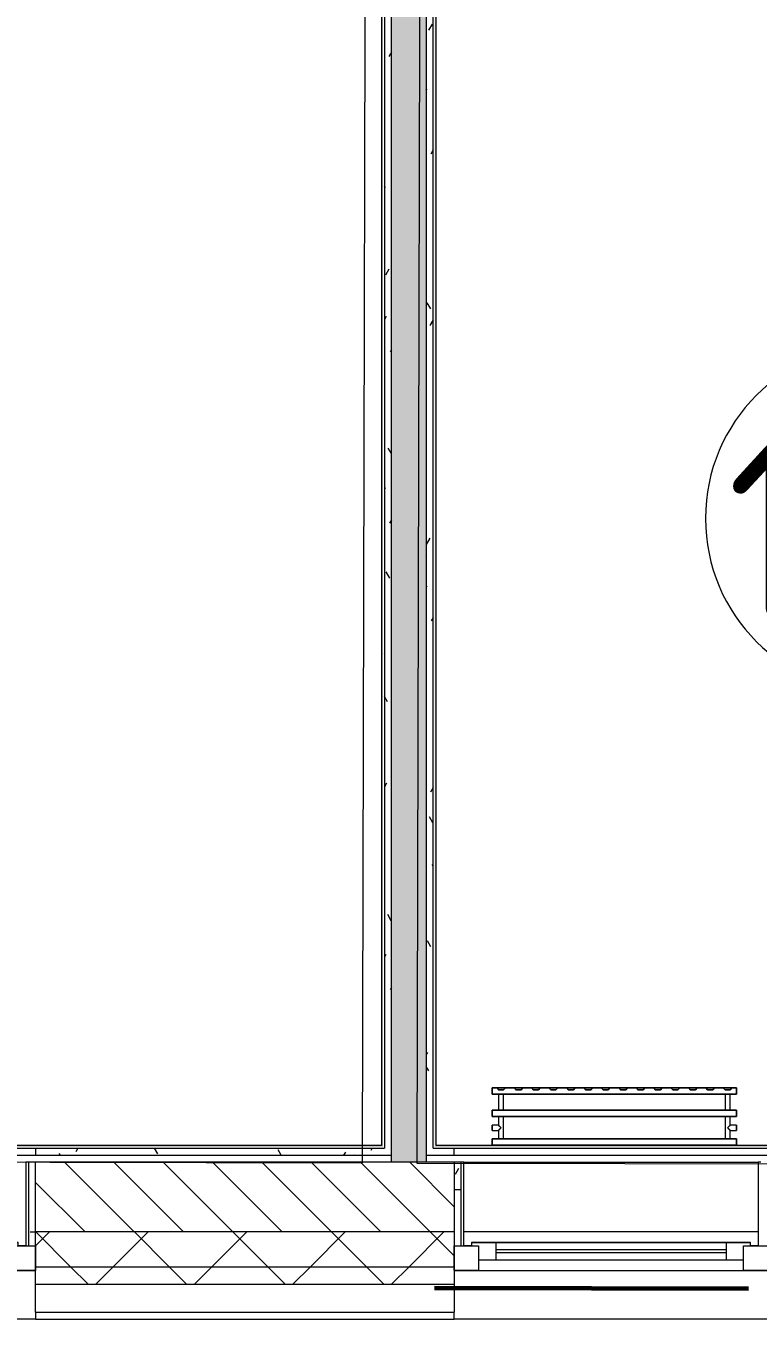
# Model space of a CAD drawing. Header units: millimetres. Extents: x -1113 to 415037, y -3642 to 28069.
# Drawn here: x 78017 to 80117, y 3164 to 6873 of the extents above; entities that cross this region are included whole.
import ezdxf

# ---------------------------------------------------------------- set-up
doc = ezdxf.new("R2010")
doc.units = ezdxf.units.MM
for name, color, linetype, lineweight in [('0) Стена 3.93м', 3, 'Continuous', 60), ('1) Окна 2.25м-', 6, 'Continuous', 60), ('A-AREA-BNDY', 7, 'Continuous', 5), ('A-AREA-IDEN', 7, 'Continuous', 9), ('A-GLAZ', 7, 'Continuous', 9), ('A-GLAZ-1', 7, 'Continuous', 5), ('A-WALL', 7, 'Continuous', 5), ('I-WALL', 7, 'Continuous', 5)]:
    doc.layers.add(name, color=color, linetype=linetype, lineweight=lineweight)
doc.layers.add('A-AREA-PATT-1', color=7, linetype='Continuous', lineweight=5, true_color=0xa5bae0, transparency=1)
for name, color, linetype, lineweight, true_color in [('A-WALL-1', 9, 'Continuous', 5, 0x808080), ('A-WALL-FNSH-1', 9, 'Continuous', 5, 0x808080), ('M-EQPM-1', 7, 'Continuous', 9, 0xb2b2b2)]:
    doc.layers.add(name, color=color, linetype=linetype, lineweight=lineweight, true_color=true_color)
doc.styles.add('GOST Common', font='GOST Common.ttf', dxfattribs={"width": 0.9, "height": 500})
pattern_1 = [(45, (0, 0), (-141.42136, 141.42136), []), (135, (0, 0), (-141.42136, -141.42136), [])]
pattern_2 = [(0, (0, 0), (243.84, 60.96), [20.117, -162.763, 20.117, -162.763, -975.36]), (0, (0, 0), (243.84, 60.96), [-365.76, 20.117, -345.643, 20.117, -162.763, -426.72]), (0, (0, 0), (243.84, 60.96), [-914.4, 20.117, -101.803, 20.117, -284.683]), (120, (91.44, 30.48), (-174.71291, 180.691634), [20.117, -162.763, 20.117, -162.763, -975.36]), (120, (91.44, 30.48), (-174.71291, 180.691634), [-365.76, 20.117, -345.643, 20.117, -162.763, -426.72]), (120, (91.44, 30.48), (-174.71291, 180.691634), [-914.4, 20.117, -101.803, 20.117, -284.683]), (240, (121.92, 152.4), (-69.12709, -241.651634), [20.117, -162.763, 20.117, -162.763, -975.36]), (240, (121.92, 152.4), (-69.12709, -241.651634), [-365.76, 20.117, -345.643, 20.117, -162.763, -426.72]), (240, (121.92, 152.4), (-69.12709, -241.651634), [-914.4, 20.117, -101.803, 20.117, -284.683])]

# ---------------------------------------------------------------- blocks, each defined once
blk = doc.blocks.new('120_Окно_СКБ_1Ст - 120_Окно_СКБ_1Ст 900х2500_h_-19906774-Объем проектирования 1 этажа')
at = {"layer": 'A-GLAZ'}
for p, q in [((-450, -75), (-450, -5)), ((-450, -5), (-380, -5)), ((-380, -5), (-380, -75)), ((380, -35), (-380, -35)), ((-380, -35), (-380, -75)), ((-330, -85), (-330, -35)), ((330, -85), (330, -35)), ((380, -75), (380, -5)), ((380, -5), (450, -5)), ((380, -75), (380, -35)), ((450, -5), (450, -75)), ((-380, -75), (-450, -75)), ((-380, -75), (-400, -75)), ((-400, -75), (-400, -85)), ((-400, -85), (400, -85)), ((400, -85), (-400, -85)), ((450, -75), (380, -75)), ((400, -75), (380, -75)), ((400, -85), (400, -75))]:
    blk.add_line(p, q, dxfattribs=at)
at = {"layer": 'A-GLAZ-1'}
for p, q in [((450, -5), (-450, -5)), ((-330, -55), (330, -55)), ((330, -65), (-330, -65)), ((-422, -75), (-400, -75)), ((400, -75), (422, -75))]:
    blk.add_line(p, q, dxfattribs=at)
blk = doc.blocks.new('120_Окно_СКБ_1Ст - 120_Окно_СКБ_1Ст 900х2500_h_-19906150-Объем проектирования 1 этажа')
at = {"layer": 'A-GLAZ'}
for p, q in [((-450, -75), (-450, -5)), ((-450, -5), (-380, -5)), ((-380, -5), (-380, -75)), ((380, -35), (-380, -35)), ((-380, -35), (-380, -75)), ((-330, -85), (-330, -35)), ((330, -85), (330, -35)), ((380, -75), (380, -5)), ((380, -5), (450, -5)), ((380, -75), (380, -35)), ((450, -5), (450, -75)), ((-380, -75), (-450, -75)), ((-380, -75), (-400, -75)), ((-400, -75), (-400, -85)), ((-400, -85), (400, -85)), ((400, -85), (-400, -85)), ((450, -75), (380, -75)), ((400, -75), (380, -75)), ((400, -85), (400, -75))]:
    blk.add_line(p, q, dxfattribs=at)
at = {"layer": 'A-GLAZ-1'}
for p, q in [((450, -5), (-450, -5)), ((-330, -55), (330, -55)), ((330, -65), (-330, -65)), ((-422, -75), (-400, -75)), ((400, -75), (422, -75))]:
    blk.add_line(p, q, dxfattribs=at)
blk = doc.blocks.new('radiator_prado_classic_z_tip_30_po exemplyaru - Classic Z Тип 30-500-V277-Объем проектирования 1 этажа')
at = {"layer": 'M-EQPM-1'}
for p, q in [((0, 228), (0, 210)), ((700, 228), (0, 228)), ((0, 210), (0, 228)), ((0, 228), (12.5, 228)), ((12.5, 228), (37.5, 228)), ((37.5, 228), (12.5, 228)), ((12.5, 228), (37.5, 228)), ((12.5, 228), (17.5, 223)), ((12.5, 228), (17.5, 223)), ((32.5, 223), (17.5, 223)), ((17.5, 223), (32.5, 223)), ((32.5, 223), (37.5, 228)), ((37.5, 228), (32.5, 223)), ((37.5, 228), (62.5, 228)), ((62.5, 228), (87.5, 228)), ((87.5, 228), (62.5, 228)), ((62.5, 228), (87.5, 228)), ((62.5, 228), (67.5, 223)), ((62.5, 228), (67.5, 223)), ((82.5, 223), (67.5, 223)), ((67.5, 223), (82.5, 223)), ((82.5, 223), (87.5, 228)), ((87.5, 228), (82.5, 223)), ((87.5, 228), (112.5, 228)), ((112.5, 228), (137.5, 228)), ((137.5, 228), (112.5, 228)), ((112.5, 228), (137.5, 228)), ((112.5, 228), (117.5, 223)), ((112.5, 228), (117.5, 223)), ((132.5, 223), (117.5, 223)), ((117.5, 223), (132.5, 223)), ((132.5, 223), (137.5, 228)), ((137.5, 228), (132.5, 223)), ((137.5, 228), (162.5, 228)), ((162.5, 228), (187.5, 228)), ((187.5, 228), (162.5, 228)), ((162.5, 228), (187.5, 228)), ((162.5, 228), (167.5, 223)), ((162.5, 228), (167.5, 223)), ((182.5, 223), (167.5, 223)), ((167.5, 223), (182.5, 223)), ((182.5, 223), (187.5, 228)), ((187.5, 228), (182.5, 223)), ((187.5, 228), (212.5, 228)), ((212.5, 228), (237.5, 228)), ((237.5, 228), (212.5, 228)), ((212.5, 228), (237.5, 228)), ((212.5, 228), (217.5, 223)), ((212.5, 228), (217.5, 223)), ((232.5, 223), (217.5, 223)), ((217.5, 223), (232.5, 223)), ((232.5, 223), (237.5, 228)), ((237.5, 228), (232.5, 223)), ((237.5, 228), (262.5, 228)), ((262.5, 228), (287.5, 228)), ((287.5, 228), (262.5, 228)), ((262.5, 228), (287.5, 228)), ((262.5, 228), (267.5, 223)), ((262.5, 228), (267.5, 223)), ((282.5, 223), (267.5, 223)), ((267.5, 223), (282.5, 223)), ((282.5, 223), (287.5, 228)), ((287.5, 228), (282.5, 223)), ((287.5, 228), (312.5, 228)), ((312.5, 228), (337.5, 228)), ((337.5, 228), (312.5, 228)), ((312.5, 228), (337.5, 228)), ((312.5, 228), (317.5, 223)), ((312.5, 228), (317.5, 223)), ((332.5, 223), (317.5, 223)), ((317.5, 223), (332.5, 223)), ((332.5, 223), (337.5, 228)), ((337.5, 228), (332.5, 223)), ((337.5, 228), (362.5, 228)), ((362.5, 228), (387.5, 228)), ((387.5, 228), (362.5, 228)), ((362.5, 228), (387.5, 228)), ((362.5, 228), (367.5, 223)), ((362.5, 228), (367.5, 223)), ((382.5, 223), (367.5, 223)), ((367.5, 223), (382.5, 223)), ((382.5, 223), (387.5, 228)), ((387.5, 228), (382.5, 223)), ((387.5, 228), (412.5, 228)), ((412.5, 228), (437.5, 228)), ((437.5, 228), (412.5, 228)), ((412.5, 228), (437.5, 228)), ((412.5, 228), (417.5, 223)), ((412.5, 228), (417.5, 223)), ((432.5, 223), (417.5, 223)), ((417.5, 223), (432.5, 223)), ((432.5, 223), (437.5, 228)), ((437.5, 228), (432.5, 223)), ((437.5, 228), (462.5, 228)), ((462.5, 228), (487.5, 228)), ((487.5, 228), (462.5, 228)), ((462.5, 228), (487.5, 228)), ((462.5, 228), (467.5, 223)), ((462.5, 228), (467.5, 223)), ((482.5, 223), (467.5, 223)), ((467.5, 223), (482.5, 223)), ((482.5, 223), (487.5, 228)), ((487.5, 228), (482.5, 223)), ((487.5, 228), (512.5, 228)), ((512.5, 228), (537.5, 228)), ((537.5, 228), (512.5, 228)), ((512.5, 228), (537.5, 228)), ((512.5, 228), (517.5, 223)), ((512.5, 228), (517.5, 223)), ((532.5, 223), (517.5, 223)), ((517.5, 223), (532.5, 223)), ((532.5, 223), (537.5, 228)), ((537.5, 228), (532.5, 223)), ((537.5, 228), (562.5, 228)), ((562.5, 228), (587.5, 228)), ((587.5, 228), (562.5, 228)), ((562.5, 228), (587.5, 228)), ((562.5, 228), (567.5, 223)), ((562.5, 228), (567.5, 223)), ((582.5, 223), (567.5, 223)), ((567.5, 223), (582.5, 223)), ((582.5, 223), (587.5, 228)), ((587.5, 228), (582.5, 223)), ((588.8, 228), (612.5, 228)), ((612.5, 228), (637.5, 228)), ((637.5, 228), (612.5, 228)), ((612.5, 228), (637.5, 228)), ((612.5, 228), (617.5, 223)), ((617.5, 223), (612.5, 228)), ((632.5, 223), (617.5, 223)), ((617.5, 223), (632.5, 223)), ((632.5, 223), (637.5, 228)), ((637.5, 228), (632.5, 223)), ((637.5, 228), (662.5, 228)), ((662.5, 228), (687.5, 228)), ((687.5, 228), (662.5, 228)), ((662.5, 228), (687.5, 228)), ((662.5, 228), (667.5, 223)), ((662.5, 228), (667.5, 223)), ((682.5, 223), (667.5, 223)), ((667.5, 223), (682.5, 223)), ((682.5, 223), (687.5, 228)), ((687.5, 228), (682.5, 223)), ((687.5, 228), (700, 228)), ((700, 210), (700, 228)), ((700, 228), (700, 210)), ((0, 210), (700, 210)), ((17.8, 210), (0, 210)), ((17.5, 210), (17.5, 164)), ((17.5, 210), (17.5, 164)), ((17.8, 210), (17.5, 210)), ((17.5, 210), (17.8, 210)), ((17.8, 210), (17.5, 210)), ((17.5, 210), (32.5, 210)), ((19.7, 210), (17.8, 210)), ((17.8, 210), (18.5, 210)), ((21.2, 210), (17.8, 210)), ((18.5, 210), (25, 210)), ((23.1, 210), (19.7, 210)), ((31.5, 210), (21.2, 210)), ((32.2, 210), (23.1, 210)), ((25, 210), (30.3, 210)), ((30.3, 210), (32.2, 210)), ((32.2, 210), (31.5, 210)), ((32.5, 210), (32.2, 210)), ((32.2, 210), (32.5, 210)), ((32.5, 210), (32.2, 210)), ((667.8, 210), (32.2, 210)), ((32.5, 164), (32.5, 210)), ((32.5, 164), (32.5, 210)), ((667.5, 210), (667.5, 164)), ((667.5, 210), (667.5, 164)), ((667.8, 210), (667.5, 210)), ((667.5, 210), (682.5, 210)), ((667.8, 210), (667.5, 210)), ((667.5, 210), (667.8, 210)), ((671.2, 210), (667.8, 210)), ((668.5, 210), (667.8, 210)), ((667.8, 210), (682.2, 210)), ((671.2, 210), (668.5, 210)), ((676.9, 210), (671.2, 210)), ((675, 210), (671.2, 210)), ((678.7, 210), (675, 210)), ((681.5, 210), (676.9, 210)), ((681.5, 210), (678.7, 210)), ((682.2, 210), (681.5, 210)), ((682.2, 210), (681.5, 210)), ((682.5, 210), (682.2, 210)), ((682.5, 210), (682.2, 210)), ((682.2, 210), (682.5, 210)), ((700, 210), (682.2, 210)), ((682.5, 164), (682.5, 210)), ((682.5, 164), (682.5, 210)), ((700, 164), (0, 164)), ((0, 164), (0, 146)), ((0, 146), (0, 164)), ((0, 164), (17.8, 164)), ((17.8, 164), (17.5, 164)), ((17.5, 164), (17.8, 164)), ((17.8, 164), (17.5, 164)), ((17.5, 164), (32.5, 164)), ((19.7, 164), (17.8, 164)), ((17.8, 164), (18.5, 164)), ((32.2, 164), (17.8, 164)), ((18.5, 164), (21.2, 164)), ((23.1, 164), (19.7, 164)), ((21.2, 164), (23.1, 164)), ((25, 164), (23.1, 164)), ((23.1, 164), (32.2, 164)), ((28.7, 164), (25, 164)), ((31.5, 164), (28.7, 164)), ((32.2, 164), (31.5, 164)), ((32.5, 164), (32.2, 164)), ((32.2, 164), (32.5, 164)), ((32.5, 164), (32.2, 164)), ((32.2, 164), (667.8, 164)), ((667.8, 164), (667.5, 164)), ((667.5, 164), (682.5, 164)), ((667.8, 164), (667.5, 164)), ((667.5, 164), (667.8, 164)), ((668.5, 164), (667.8, 164)), ((669.7, 164), (667.8, 164)), ((667.8, 164), (678.7, 164)), ((669.7, 164), (668.5, 164)), ((671.2, 164), (669.7, 164)), ((671.2, 164), (669.7, 164)), ((673.1, 164), (671.2, 164)), ((675, 164), (671.2, 164)), ((675, 164), (673.1, 164)), ((676.9, 164), (675, 164)), ((681.5, 164), (675, 164)), ((678.7, 164), (676.9, 164)), ((682.2, 164), (678.7, 164)), ((678.7, 164), (680.3, 164)), ((680.3, 164), (682.2, 164)), ((682.2, 164), (681.5, 164)), ((682.5, 164), (682.2, 164)), ((682.5, 164), (682.2, 164)), ((682.2, 164), (682.5, 164)), ((682.2, 164), (700, 164)), ((700, 146), (700, 164)), ((700, 164), (700, 146)), ((0, 146), (700, 146)), ((18.5, 146), (0, 146)), ((17.5, 121.5), (0, 121.5)), ((17.5, 121.5), (0, 121.5)), ((0, 121.5), (0, 120.5)), ((0, 106.5), (0, 121.5)), ((0, 120.5), (0, 107.5)), ((0, 120.5), (0, 119.3)), ((0, 114), (0, 120.5)), ((0, 120.5), (0, 120.5)), ((0, 119.3), (0, 117.8)), ((0, 117.8), (0, 114)), ((0, 114), (0, 110.3)), ((0, 107.5), (0, 114)), ((17.5, 146), (17.5, 121.5)), ((17.5, 146), (17.5, 121.5)), ((17.5, 146), (18.5, 146)), ((18.5, 146), (17.5, 146)), ((17.5, 146), (18.5, 146)), ((32.5, 146), (17.5, 146)), ((18.5, 146), (26.9, 146)), ((32.2, 146), (18.5, 146)), ((18.5, 146), (26.9, 146)), ((26.9, 146), (32.2, 146)), ((26.9, 146), (30.3, 146)), ((30.3, 146), (32.2, 146)), ((32.2, 146), (32.5, 146)), ((32.5, 146), (32.2, 146)), ((32.2, 146), (32.5, 146)), ((667.8, 146), (32.2, 146)), ((32.5, 82), (32.5, 146)), ((32.5, 82), (32.5, 146)), ((667.5, 146), (667.5, 82)), ((667.5, 146), (667.5, 82)), ((667.5, 146), (667.8, 146)), ((682.5, 146), (667.5, 146)), ((667.5, 146), (667.8, 146)), ((667.8, 146), (667.5, 146)), ((667.8, 146), (668.5, 146)), ((667.8, 146), (673.1, 146)), ((668.5, 146), (667.8, 146)), ((668.5, 146), (678.7, 146)), ((669.7, 146), (668.5, 146)), ((671.2, 146), (669.7, 146)), ((680.3, 146), (671.2, 146)), ((673.1, 146), (681.5, 146)), ((678.7, 146), (681.5, 146)), ((681.5, 146), (680.3, 146)), ((681.5, 146), (682.5, 146)), ((681.5, 146), (682.5, 146)), ((682.5, 146), (681.5, 146)), ((700, 146), (681.5, 146)), ((682.5, 121.5), (682.5, 146)), ((682.5, 121.5), (682.5, 146)), ((700, 121.5), (682.5, 121.5)), ((700, 121.5), (682.5, 121.5)), ((700, 121.5), (700, 106.5)), ((700, 120.5), (700, 121.5)), ((700, 121.5), (700, 120.5)), ((700, 120.5), (700, 121.5)), ((700, 107.5), (700, 120.5)), ((700, 120.5), (700, 107.5)), ((700, 117.8), (700, 120.5)), ((700, 112.1), (700, 117.8)), ((700, 110.3), (700, 112.1)), ((0, 110.3), (0, 108.7)), ((0, 108.7), (0, 107.5)), ((0, 107.5), (0, 106.5)), ((0, 107.5), (0, 107.5)), ((0, 106.5), (17.5, 106.5)), ((0, 106.5), (17.5, 106.5)), ((700, 82), (0, 82)), ((0, 82), (0, 64)), ((0, 64), (0, 82)), ((0, 82), (18.5, 82)), ((17.5, 106.5), (17.5, 82)), ((17.5, 106.5), (17.5, 82)), ((18.5, 82), (17.5, 82)), ((17.5, 82), (18.5, 82)), ((18.5, 82), (17.5, 82)), ((17.5, 82), (32.5, 82)), ((23.1, 82), (18.5, 82)), ((18.5, 82), (19.7, 82)), ((32.2, 82), (18.5, 82)), ((19.7, 82), (25, 82)), ((32.2, 82), (23.1, 82)), ((25, 82), (32.2, 82)), ((32.5, 82), (32.2, 82)), ((32.2, 82), (32.5, 82)), ((32.5, 82), (32.2, 82)), ((32.2, 82), (667.8, 82)), ((667.8, 82), (667.5, 82)), ((667.5, 82), (682.5, 82)), ((667.8, 82), (667.5, 82)), ((667.5, 82), (667.8, 82)), ((671.2, 82), (667.8, 82)), ((676.9, 82), (667.8, 82)), ((667.8, 82), (668.5, 82)), ((668.5, 82), (678.7, 82)), ((673.1, 82), (671.2, 82)), ((675, 82), (673.1, 82)), ((676.9, 82), (675, 82)), ((678.7, 82), (676.9, 82)), ((678.7, 82), (676.9, 82)), ((680.3, 82), (678.7, 82)), ((680.3, 82), (678.7, 82)), ((678.7, 82), (681.5, 82)), ((681.5, 82), (680.3, 82)), ((681.5, 82), (680.3, 82)), ((682.5, 82), (681.5, 82)), ((682.5, 82), (681.5, 82)), ((681.5, 82), (682.5, 82)), ((681.5, 82), (700, 82)), ((682.5, 82), (682.5, 106.5)), ((682.5, 106.5), (700, 106.5)), ((682.5, 82), (682.5, 106.5)), ((682.5, 106.5), (700, 106.5)), ((700, 108.7), (700, 110.3)), ((700, 107.5), (700, 108.7)), ((700, 106.5), (700, 107.5)), ((700, 107.5), (700, 106.5)), ((700, 106.5), (700, 107.5)), ((700, 64), (700, 82)), ((700, 82), (700, 64)), ((700, 64), (0, 64)), ((0, 64), (700, 64))]:
    blk.add_line(p, q, dxfattribs=at)
for points, knots in [([(18.5, 120.5), (18.4, 120.6), (18.3, 120.7), (18.1, 120.9), (17.9, 121.1), (17.8, 121.2), (17.7, 121.3), (17.5, 121.5), (17.5, 121.5), (17.5, 121.5)], [0.7142857, 0.7142857, 0.7142857, 0.7142857, 0.75, 0.7857143, 0.8214286, 0.8571429, 0.8928571, 0.9285714, 1, 1, 1, 1]), ([(17.5, 121.5), (17.5, 121.5), (17.5, 121.5), (17.7, 121.3), (17.8, 121.2), (17.9, 121.1), (18.1, 120.9), (18.3, 120.7), (18.4, 120.6), (18.5, 120.5)], [0, 0, 0, 0, 0.0714286, 0.1071429, 0.1428571, 0.1785714, 0.2142857, 0.25, 0.2857143, 0.2857143, 0.2857143, 0.2857143]), ([(17.5, 121.5), (17.5, 121.5), (17.5, 121.5), (17.7, 121.3), (17.8, 121.2), (17.9, 121.1), (18.1, 120.9), (18.3, 120.7), (18.4, 120.6), (18.5, 120.5)], [0, 0, 0, 0, 0.0714286, 0.1071429, 0.1428571, 0.1785714, 0.2142857, 0.25, 0.2857143, 0.2857143, 0.2857143, 0.2857143]), ([(25, 114), (24.5, 114.5), (23.6, 115.4), (22.4, 116.6), (21.6, 117.4), (21.1, 117.9), (20.8, 118.2), (20.5, 118.5), (20.2, 118.8), (19.8, 119.1), (19.6, 119.4), (19.3, 119.7), (19, 120), (18.7, 120.3), (18.5, 120.5), (18.3, 120.7), (18.1, 120.9), (17.9, 121.1), (17.8, 121.2), (17.7, 121.3), (17.5, 121.5), (17.5, 121.5), (17.5, 121.5)], [0, 0, 0, 0, 0.142857, 0.285714, 0.357143, 0.392857, 0.428571, 0.464286, 0.5, 0.535714, 0.571429, 0.607143, 0.642857, 0.678571, 0.714286, 0.75, 0.785714, 0.821429, 0.857143, 0.892857, 0.928571, 1, 1, 1, 1]), ([(17.5, 106.5), (17.5, 106.5), (17.5, 106.5), (17.7, 106.7), (17.8, 106.8), (17.9, 106.9), (18.1, 107.1), (18.3, 107.3), (18.5, 107.5), (18.7, 107.7), (19, 108), (19.3, 108.3), (19.6, 108.6), (19.8, 108.9), (20.3, 109.3), (20.7, 109.7), (21.1, 110.1), (21.6, 110.6), (22.4, 111.4), (23.6, 112.6), (24.5, 113.5), (25, 114)], [0, 0, 0, 0, 0.071429, 0.107143, 0.142857, 0.178571, 0.214286, 0.25, 0.285714, 0.321429, 0.357143, 0.392857, 0.428571, 0.464286, 0.5, 0.571429, 0.607143, 0.642857, 0.714286, 0.857143, 1, 1, 1, 1]), ([(22.1, 116.9), (21.9, 117.1), (21.6, 117.4), (21.1, 117.9), (20.8, 118.2), (20.5, 118.5), (20.2, 118.8), (19.9, 119.2), (19.7, 119.3), (19.6, 119.4)], [0.2857143, 0.2857143, 0.2857143, 0.2857143, 0.3571429, 0.3928571, 0.4285714, 0.4642857, 0.5, 0.5357143, 0.5714286, 0.5714286, 0.5714286, 0.5714286]), ([(19.6, 119.4), (19.7, 119.3), (19.9, 119.2), (20.3, 118.7), (20.7, 118.3), (21.1, 117.9), (21.6, 117.4), (21.9, 117.1), (22.1, 116.9)], [0.4285714, 0.4285714, 0.4285714, 0.4285714, 0.4642857, 0.5, 0.5714286, 0.6071429, 0.6428571, 0.7142857, 0.7142857, 0.7142857, 0.7142857]), ([(19.6, 119.4), (19.7, 119.3), (19.8, 119.1), (20.3, 118.7), (20.7, 118.3), (21.1, 117.9), (21.6, 117.4), (21.9, 117.1), (22.1, 116.9)], [0.4285714, 0.4285714, 0.4285714, 0.4285714, 0.4642857, 0.5, 0.5714286, 0.6071429, 0.6428571, 0.7142857, 0.7142857, 0.7142857, 0.7142857]), ([(675, 114), (675.5, 114.5), (676.4, 115.4), (677.6, 116.6), (678.4, 117.4), (678.9, 117.9), (679.2, 118.2), (679.5, 118.5), (679.8, 118.8), (680.1, 119.2), (680.4, 119.4), (680.7, 119.7), (681, 120), (681.3, 120.3), (681.5, 120.5), (681.7, 120.7), (681.9, 120.9), (682.1, 121.1), (682.2, 121.2), (682.3, 121.3), (682.5, 121.5), (682.5, 121.5), (682.5, 121.5)], [0, 0, 0, 0, 0.142857, 0.285714, 0.357143, 0.392857, 0.428571, 0.464286, 0.5, 0.535714, 0.571429, 0.607143, 0.642857, 0.678571, 0.714286, 0.75, 0.785714, 0.821429, 0.857143, 0.892857, 0.928571, 1, 1, 1, 1]), ([(682.5, 106.5), (682.5, 106.5), (682.5, 106.5), (682.3, 106.7), (682.2, 106.8), (682.1, 106.9), (681.9, 107.1), (681.7, 107.3), (681.5, 107.5), (681.3, 107.7), (681, 108), (680.7, 108.3), (680.4, 108.6), (680.1, 108.8), (679.7, 109.3), (679.3, 109.7), (678.9, 110.1), (678.4, 110.6), (677.6, 111.4), (676.4, 112.6), (675.5, 113.5), (675, 114)], [0, 0, 0, 0, 0.071429, 0.107143, 0.142857, 0.178571, 0.214286, 0.25, 0.285714, 0.321429, 0.357143, 0.392857, 0.428571, 0.464286, 0.5, 0.571429, 0.607143, 0.642857, 0.714286, 0.857143, 1, 1, 1, 1]), ([(680.4, 119.4), (680.3, 119.3), (680.1, 119.2), (679.7, 118.7), (679.3, 118.3), (678.9, 117.9), (678.4, 117.4), (678.1, 117.1), (677.9, 116.9)], [0.4285714, 0.4285714, 0.4285714, 0.4285714, 0.4642857, 0.5, 0.5714286, 0.6071429, 0.6428571, 0.7142857, 0.7142857, 0.7142857, 0.7142857]), ([(679.2, 118.2), (679.1, 118.1), (678.9, 117.9), (678.4, 117.4), (678.1, 117.1), (677.9, 116.9)], [0.5714286, 0.5714286, 0.5714286, 0.5714286, 0.6071429, 0.6428571, 0.7142857, 0.7142857, 0.7142857, 0.7142857]), ([(677.9, 116.9), (678.1, 117.1), (678.4, 117.4), (678.9, 117.9), (679.1, 118.1), (679.2, 118.2)], [0.2857143, 0.2857143, 0.2857143, 0.2857143, 0.3571429, 0.3928571, 0.4285714, 0.4285714, 0.4285714, 0.4285714]), ([(680.4, 119.4), (680.3, 119.3), (680.1, 119.2), (679.7, 118.7), (679.4, 118.4), (679.2, 118.2)], [0.4285714, 0.4285714, 0.4285714, 0.4285714, 0.4642857, 0.5, 0.5714286, 0.5714286, 0.5714286, 0.5714286]), ([(682.5, 121.5), (682.5, 121.5), (682.5, 121.5), (682.3, 121.3), (682.2, 121.2), (682.1, 121.1), (681.9, 120.9), (681.7, 120.7), (681.6, 120.6), (681.5, 120.5)], [0, 0, 0, 0, 0.0714286, 0.1071429, 0.1428571, 0.1785714, 0.2142857, 0.25, 0.2857143, 0.2857143, 0.2857143, 0.2857143]), ([(682.5, 121.5), (682.5, 121.5), (682.5, 121.5), (682.3, 121.3), (682.2, 121.2), (682.1, 121.1), (681.9, 120.9), (681.7, 120.7), (681.6, 120.6), (681.5, 120.5)], [0, 0, 0, 0, 0.0714286, 0.1071429, 0.1428571, 0.1785714, 0.2142857, 0.25, 0.2857143, 0.2857143, 0.2857143, 0.2857143]), ([(681.5, 120.5), (681.6, 120.6), (681.7, 120.7), (681.9, 120.9), (682.1, 121.1), (682.2, 121.2), (682.3, 121.3), (682.5, 121.5), (682.5, 121.5), (682.5, 121.5)], [0.7142857, 0.7142857, 0.7142857, 0.7142857, 0.75, 0.7857143, 0.8214286, 0.8571429, 0.8928571, 0.9285714, 1, 1, 1, 1]), ([(17.5, 106.5), (17.5, 106.5), (17.5, 106.5), (17.7, 106.7), (17.8, 106.8), (17.9, 106.9), (18.1, 107.1), (18.3, 107.3), (18.4, 107.4), (18.5, 107.5)], [0, 0, 0, 0, 0.0714286, 0.1071429, 0.1428571, 0.1785714, 0.2142857, 0.25, 0.2857143, 0.2857143, 0.2857143, 0.2857143]), ([(18.5, 107.5), (18.4, 107.4), (18.3, 107.3), (18.1, 107.1), (17.9, 106.9), (17.8, 106.8), (17.7, 106.7), (17.5, 106.5), (17.5, 106.5), (17.5, 106.5)], [0.7142857, 0.7142857, 0.7142857, 0.7142857, 0.75, 0.7857143, 0.8214286, 0.8571429, 0.8928571, 0.9285714, 1, 1, 1, 1]), ([(18.5, 107.5), (18.4, 107.4), (18.3, 107.3), (18.1, 107.1), (17.9, 106.9), (17.8, 106.8), (17.7, 106.7), (17.5, 106.5), (17.5, 106.5), (17.5, 106.5)], [0.7142857, 0.7142857, 0.7142857, 0.7142857, 0.75, 0.7857143, 0.8214286, 0.8571429, 0.8928571, 0.9285714, 1, 1, 1, 1]), ([(19.6, 108.6), (19.7, 108.7), (19.9, 108.8), (20.3, 109.3), (20.7, 109.7), (21.1, 110.1), (21.6, 110.6), (21.9, 110.9), (22.1, 111.1)], [0.4285714, 0.4285714, 0.4285714, 0.4285714, 0.4642857, 0.5, 0.5714286, 0.6071429, 0.6428571, 0.7142857, 0.7142857, 0.7142857, 0.7142857]), ([(22.1, 111.1), (21.9, 110.9), (21.6, 110.6), (21.1, 110.1), (20.8, 109.8), (20.5, 109.5), (20.2, 109.2), (19.9, 108.8), (19.7, 108.7), (19.6, 108.6)], [0.2857143, 0.2857143, 0.2857143, 0.2857143, 0.3571429, 0.3928571, 0.4285714, 0.4642857, 0.5, 0.5357143, 0.5714286, 0.5714286, 0.5714286, 0.5714286]), ([(22.1, 111.1), (21.9, 110.9), (21.6, 110.6), (21.1, 110.1), (20.8, 109.8), (20.5, 109.5), (20.2, 109.2), (19.8, 108.9), (19.7, 108.7), (19.6, 108.6)], [0.2857143, 0.2857143, 0.2857143, 0.2857143, 0.3571429, 0.3928571, 0.4285714, 0.4642857, 0.5, 0.5357143, 0.5714286, 0.5714286, 0.5714286, 0.5714286]), ([(677.9, 111.1), (678.1, 110.9), (678.4, 110.6), (678.9, 110.1), (679.1, 109.9), (679.2, 109.8)], [0.2857143, 0.2857143, 0.2857143, 0.2857143, 0.3571429, 0.3928571, 0.4285714, 0.4285714, 0.4285714, 0.4285714]), ([(677.9, 111.1), (678.1, 110.9), (678.4, 110.6), (678.9, 110.1), (679.1, 109.9), (679.2, 109.8)], [0.2857143, 0.2857143, 0.2857143, 0.2857143, 0.3571429, 0.3928571, 0.4285714, 0.4285714, 0.4285714, 0.4285714]), ([(679.2, 109.8), (679.1, 109.9), (678.9, 110.1), (678.4, 110.6), (678.1, 110.9), (677.9, 111.1)], [0.5714286, 0.5714286, 0.5714286, 0.5714286, 0.6071429, 0.6428571, 0.7142857, 0.7142857, 0.7142857, 0.7142857]), ([(680.4, 108.6), (680.3, 108.7), (680.1, 108.8), (679.7, 109.3), (679.4, 109.6), (679.2, 109.8)], [0.4285714, 0.4285714, 0.4285714, 0.4285714, 0.4642857, 0.5, 0.5714286, 0.5714286, 0.5714286, 0.5714286]), ([(681.5, 107.5), (681.6, 107.4), (681.7, 107.3), (681.9, 107.1), (682.1, 106.9), (682.2, 106.8), (682.3, 106.7), (682.5, 106.5), (682.5, 106.5), (682.5, 106.5)], [0.7142857, 0.7142857, 0.7142857, 0.7142857, 0.75, 0.7857143, 0.8214286, 0.8571429, 0.8928571, 0.9285714, 1, 1, 1, 1]), ([(681.5, 107.5), (681.6, 107.4), (681.7, 107.3), (681.9, 107.1), (682.1, 106.9), (682.2, 106.8), (682.3, 106.7), (682.5, 106.5), (682.5, 106.5), (682.5, 106.5)], [0.7142857, 0.7142857, 0.7142857, 0.7142857, 0.75, 0.7857143, 0.8214286, 0.8571429, 0.8928571, 0.9285714, 1, 1, 1, 1]), ([(682.5, 106.5), (682.5, 106.5), (682.5, 106.5), (682.3, 106.7), (682.2, 106.8), (682.1, 106.9), (681.9, 107.1), (681.7, 107.3), (681.6, 107.4), (681.5, 107.5)], [0, 0, 0, 0, 0.0714286, 0.1071429, 0.1428571, 0.1785714, 0.2142857, 0.25, 0.2857143, 0.2857143, 0.2857143, 0.2857143])]:
    blk.add_open_spline(points, degree=3, knots=knots, dxfattribs=at)
for points in [[(19.6, 119.4), (19.5, 119.5), (19.3, 119.7), (19, 120), (18.7, 120.3), (18.6, 120.4), (18.5, 120.5)], [(18.5, 120.5), (18.6, 120.4), (18.7, 120.3), (19, 120), (19.3, 119.7), (19.5, 119.5), (19.6, 119.4)], [(18.5, 120.5), (18.6, 120.4), (18.7, 120.3), (19, 120), (19.3, 119.7), (19.5, 119.5), (19.6, 119.4)], [(25, 114), (24.5, 114.5), (23.6, 115.4), (22.6, 116.4), (22.1, 116.9)], [(22.1, 116.9), (22.6, 116.4), (23.6, 115.4), (24.5, 114.5), (25, 114)], [(22.1, 116.9), (22.6, 116.4), (23.6, 115.4), (24.5, 114.5), (25, 114)], [(22.1, 111.1), (22.6, 111.6), (23.6, 112.6), (24.5, 113.5), (25, 114)], [(25, 114), (24.5, 113.5), (23.6, 112.6), (22.6, 111.6), (22.1, 111.1)], [(25, 114), (24.5, 113.5), (23.6, 112.6), (22.6, 111.6), (22.1, 111.1)], [(677.9, 116.9), (677.4, 116.4), (676.4, 115.4), (675.5, 114.5), (675, 114)], [(675, 114), (675.5, 114.5), (676.4, 115.4), (677.4, 116.4), (677.9, 116.9)], [(676.4, 115.4), (676, 115), (675.5, 114.5), (675, 114)], [(675, 114), (675.5, 113.5), (676.4, 112.6), (677.4, 111.6), (677.9, 111.1)], [(675, 114), (675.5, 113.5), (676, 113), (676.4, 112.6)], [(677.9, 111.1), (677.4, 111.6), (676.4, 112.6), (675.5, 113.5), (675, 114)], [(677.9, 116.9), (677.4, 116.4), (676.9, 115.9), (676.4, 115.4)], [(676.4, 112.6), (676.9, 112.1), (677.4, 111.6), (677.9, 111.1)], [(679.2, 118.2), (679.3, 118.3), (679.5, 118.5), (679.8, 118.8), (680.1, 119.2), (680.3, 119.3), (680.4, 119.4)], [(681.5, 120.5), (681.4, 120.4), (681.3, 120.3), (681, 120), (680.7, 119.7), (680.5, 119.5), (680.4, 119.4)], [(681.5, 120.5), (681.4, 120.4), (681.3, 120.3), (681, 120), (680.7, 119.7), (680.5, 119.5), (680.4, 119.4)], [(680.4, 119.4), (680.5, 119.5), (680.7, 119.7), (681, 120), (681.3, 120.3), (681.4, 120.4), (681.5, 120.5)], [(18.5, 107.5), (18.6, 107.6), (18.7, 107.7), (19, 108), (19.3, 108.3), (19.5, 108.5), (19.6, 108.6)], [(19.6, 108.6), (19.5, 108.5), (19.3, 108.3), (19, 108), (18.7, 107.7), (18.6, 107.6), (18.5, 107.5)], [(19.6, 108.6), (19.5, 108.5), (19.3, 108.3), (19, 108), (18.7, 107.7), (18.6, 107.6), (18.5, 107.5)], [(679.2, 109.8), (679.3, 109.7), (679.5, 109.5), (679.8, 109.2), (680.1, 108.8), (680.3, 108.7), (680.4, 108.6)], [(679.2, 109.8), (679.3, 109.7), (679.5, 109.5), (679.8, 109.2), (680.1, 108.8), (680.3, 108.7), (680.4, 108.6)], [(680.4, 108.6), (680.5, 108.5), (680.7, 108.3), (681, 108), (681.3, 107.7), (681.4, 107.6), (681.5, 107.5)], [(680.4, 108.6), (680.5, 108.5), (680.7, 108.3), (681, 108), (681.3, 107.7), (681.4, 107.6), (681.5, 107.5)], [(681.5, 107.5), (681.4, 107.6), (681.3, 107.7), (681, 108), (680.7, 108.3), (680.5, 108.5), (680.4, 108.6)]]:
    blk.add_open_spline(points, degree=3, dxfattribs=at)
blk = doc.blocks.new('Марка_Помещения - Номер-25198446-Объем проектирования 1 этажа')
at = {"layer": 'A-AREA-IDEN'}
for start, end in [(360, 180), (180, 360)]:
    blk.add_arc((0, 0), 2.5, start, end, dxfattribs=at)
blk = doc.blocks.new('1floor')
at = {"layer": 'A-AREA-PATT-1'}
h = blk.add_hatch(color=256, dxfattribs=at)
h.paths.add_polyline_path([(77080, 3794), (78976.5, 3794), (78976.5, 9076), (78858, 9076), (78858, 9072), (78972.5, 9070.5), (78972.5, 3798), (76282.4, 3798.3), (76282.4, 4075), (76279.4, 4075), (76280.9, 3794), (77042.1, 3794)])
h.paths.add_polyline_path([(75724, 4149), (76204.4, 4150), (76204.4, 4153), (75728, 4154.2), (75728, 6962.6), (77448.9, 6962.6), (77448.9, 9072), (77758, 9072), (77758, 9076), (77444.9, 9076), (77442.8, 6966.6), (75724, 6966.6), (75724, 4150)])
blk.add_hatch(color=256, dxfattribs=at).paths.add_polyline_path([(80326, 3794), (80326, 4154), (81706, 4155.5), (81706, 9076), (80265, 9076), (80265, 9072), (81702, 9072), (81702, 4158), (80322, 4158), (80322, 3798), (79128.5, 3798), (79128.5, 9072), (79165, 9072), (79165, 9076), (79124.5, 9076), (79124.5, 3794), (80322, 3794)])
at = {"layer": 'A-WALL'}
h = blk.add_hatch(dxfattribs=at)
h.set_pattern_fill('FP_2', color=256, style=0, pattern_type=2)
h.set_pattern_definition([(135, (0, 0), (-70.71068, -70.71068), [])])
h.paths.add_polyline_path([(79000.5, 3550), (79180.5, 3550), (79180.5, 3750), (77980, 3750), (77980, 3550), (78073.6, 3550)])
h.paths.add_polyline_path([(82000, 3550), (82000, 3750), (80850, 3750), (80850, 3550), (81168.2, 3550)])
h.paths.add_polyline_path([(80080.5, 3550), (80350, 3550), (80350, 3750), (80080.5, 3750), (80080.5, 3702.7)])
h.paths.add_polyline_path([(84100, 3550), (84200, 3550), (84200, 3750), (84100, 3750), (84100, 3554.3)])
h.paths.add_polyline_path([(77042.1, 3550), (77080, 3550), (77080, 3750), (75980, 3750), (75980, 3550), (76010.5, 3550)])
h = blk.add_hatch(dxfattribs=at)
h.set_pattern_fill('FP_24', color=256, style=0, pattern_type=2)
h.set_pattern_definition(pattern_1)
h.paths.add_polyline_path([(84697.5, 3450), (84800, 3450), (84800, 3550), (84100, 3550), (84100, 3450), (84590, 3450)])
h.paths.add_polyline_path([(80350, 3450), (82000, 3450), (82000, 3550), (80080.5, 3550), (80080.5, 3450), (80136.7, 3450)])
h.paths.add_polyline_path([(79100.5, 3450), (79180.5, 3450), (79180.5, 3550), (77980, 3550), (77980, 3450), (79000.5, 3450)])
h.paths.add_polyline_path([(75880, 3450), (77080, 3450), (77080, 3550), (75858, 3550), (75858, 3450)])
h = blk.add_hatch(dxfattribs=at)
h.set_pattern_fill('FP_24', color=256, style=0, pattern_type=2)
h.set_pattern_definition(pattern_1)
h.paths.add_polyline_path([(84696.2, 3400), (84850, 3400), (84850, 3450), (84100, 3450), (84100, 3400), (84590, 3400)])
h.paths.add_polyline_path([(82000, 3400), (82000, 3450), (80080.5, 3450), (80080.5, 3400), (81730, 3400)])
h.paths.add_polyline_path([(79180.5, 3400), (79180.5, 3450), (77980, 3450), (77980, 3400), (79105.1, 3400)])
h.paths.add_polyline_path([(77080, 3400), (77080, 3450), (75858, 3450), (75858, 3400), (77042.1, 3400)])
at = {"layer": 'I-WALL'}
h = blk.add_hatch(dxfattribs=at)
h.set_pattern_fill('FP_41', color=256, style=0, pattern_type=2)
h.set_pattern_definition([(135, (0, 0), (-150.8683, -150.8683), [213.36, -35.56, 7.112, -35.56]), (135, (0, 150.77), (-150.8683, -150.8683), []), (50, (0, 0), (255.05767, -22.3145), [26.67, -293.37]), (355, (0, 0), (-49.3404, 267.4791), [21.336, -234.696]), (100.451, (21.25, -1.86), (205.7195, 245.16356), [22.666, -249.326]), (46.184, (0, 71.12), (379.511, -58.86), [40.005, -440.055]), (96.636, (31.63, 66.2), (332.3634, 346.3991), [33.999, -373.989]), (351.184, (0, 71.12), (332.3669, 346.3953), [32.004, -352.044]), (21, (35.56, 53.34), (212.26017, -143.1711), [26.67, -293.37]), (326, (35.56, 53.34), (86.5224, 257.8632), [21.336, -234.696]), (71.451, (53.25, 41.4), (298.78395, 114.6901), [22.666, -249.326]), (37.5, (0, 0), (4.32385, 118.37751), [6.706, -225.146, 6.706, -231.546, -235.585]), (37.5, (0, 0), (4.32385, 118.37751), [-470.103, 6.706, -228.879]), (7.5, (0, 0), (93.54758, 140.2533), [6.706, -129.134, 6.706, -219.812, -89.789]), (7.5, (0, 0), (93.54758, 140.2533), [-362.356, 6.706, -83.083]), (327.5, (-79.3, 0), (189.82734, -8.02019), [6.706, -82.194, 6.706, -270.662, -368.046]), (327.5, (-79.3, 0), (189.82734, -8.02019), [-366.268, 6.706, -361.34]), (317.5, (-114.86, 0), (207.38114, 35.59764), [6.706, -108.864, 6.706, -177.495, -261.366]), (317.5, (-114.86, 0), (207.38114, 35.59764), [-299.771, 6.706, -254.66])])
h.paths.add_polyline_path([(79000.5, 3750), (79100.5, 3750), (79100.5, 9100), (79000.5, 9100), (79000.5, 3762.9)])
h = blk.add_hatch(dxfattribs=at)
h.set_pattern_fill('FP_191', color=256, style=0, pattern_type=2)
h.set_pattern_definition(pattern_2)
h.paths.add_polyline_path([(78980.5, 3790), (79000.5, 3790), (79000.5, 9080), (78980.5, 9080), (78980.5, 3790.2)])
h = blk.add_hatch(dxfattribs=at)
h.set_pattern_fill('FP_191', color=256, style=0, pattern_type=2)
h.set_pattern_definition(pattern_2)
h.paths.add_polyline_path([(79105.1, 3790), (79120.5, 3790), (79120.5, 9080), (79100.5, 9080), (79100.5, 3790)])
h = blk.add_hatch(dxfattribs=at)
h.set_pattern_fill('FP_191', color=256, style=0, pattern_type=2)
h.set_pattern_definition(pattern_2)
h.paths.add_polyline_path([(77080, 3770), (77080, 3790), (76279.4, 3790), (76279.4, 3779), (76254.4, 3770), (77042.1, 3770)])
h.paths.add_polyline_path([(78972.5, 3770), (79000.5, 3770), (79000.5, 3790), (77980, 3790), (77980, 3770), (78073.6, 3770)])
h = blk.add_hatch(dxfattribs=at)
h.set_pattern_fill('FP_191', color=256, style=0, pattern_type=2)
h.set_pattern_definition(pattern_2)
h.paths.add_polyline_path([(80136.7, 3770), (80350, 3770), (80350, 3790), (80080.5, 3790), (80080.5, 3770)])
h.paths.add_polyline_path([(79105.1, 3770), (79180.5, 3770), (79180.5, 3790), (79100.5, 3790), (79100.5, 3770)])
h = blk.add_hatch(dxfattribs=at)
h.set_pattern_fill('FP_191', color=256, style=0, pattern_type=2)
h.set_pattern_definition(pattern_2)
h.paths.add_polyline_path([(77980, 3510), (77980, 3750), (77960, 3750), (77960, 3510)])
h = blk.add_hatch(dxfattribs=at)
h.set_pattern_fill('FP_191', color=256, style=0, pattern_type=2)
h.set_pattern_definition(pattern_2)
h.paths.add_polyline_path([(79180.5, 3510), (79200.5, 3510), (79200.5, 3750), (79180.5, 3750), (79180.5, 3550)])
at = {"layer": 'A-WALL'}
for p, q in [((78980.5, 9080), (78980.5, 3790)), ((79120.5, 3790), (79120.5, 9080)), ((77980, 3790), (78980.5, 3790)), ((79120.5, 3790), (79180.5, 3790)), ((79208.5, 3750), (80052.5, 3750)), ((79180.5, 3550), (77980, 3550)), ((77980, 3450), (79180.5, 3450)), ((77980, 3400), (79180.5, 3400)), ((77980, 3320), (79180.5, 3320)), ((77980, 3300), (77080, 3300)), ((80080.5, 3300), (79180.5, 3300))]:
    blk.add_line(p, q, dxfattribs=at)
at = {"layer": 'A-WALL-1'}
for p, q in [((79000.5, 3750), (79000.5, 9100)), ((79100.5, 9100), (79100.5, 3750)), ((77980, 3790), (77980, 3770)), ((79180.5, 3770), (79180.5, 3790)), ((79200.5, 3750), (77960, 3750)), ((77960, 3750), (77960, 3510)), ((77980, 3770), (79000.5, 3770)), ((77980, 3320), (77980, 3750)), ((79100.5, 3770), (79180.5, 3770)), ((79180.5, 3750), (79180.5, 3320)), ((79200.5, 3510), (79200.5, 3750)), ((77960, 3510), (77980, 3510)), ((79180.5, 3510), (79200.5, 3510))]:
    blk.add_line(p, q, dxfattribs=at)
at = {"layer": 'A-WALL-FNSH-1'}
for p, q in [((78972.5, 9072), (78972.5, 3798)), ((79128.5, 3798), (79128.5, 9072)), ((78972.5, 3798), (76282.4, 3798)), ((76310.1, 3790), (77980, 3790)), ((80330, 3798), (79128.5, 3798)), ((79180.5, 3790), (80080.5, 3790)), ((77952, 3750), (77952, 3510)), ((77960, 3750), (77952, 3750)), ((79208.5, 3750), (79200.5, 3750)), ((79208.5, 3510), (79208.5, 3750)), ((80052.5, 3750), (80052.5, 3510)), ((80060.5, 3750), (80052.5, 3750)), ((77952, 3510), (77960, 3510)), ((79200.5, 3510), (79208.5, 3510)), ((80052.5, 3510), (80060.5, 3510)), ((77980, 3320), (77980, 3300)), ((79180.5, 3300), (79180.5, 3320)), ((77980, 3300), (79180.5, 3300))]:
    blk.add_line(p, q, dxfattribs=at)
at = {"layer": 'I-WALL'}
for p, q in [((77080, 3770), (77980, 3770)), ((79180.5, 3770), (80080.5, 3770)), ((80052.5, 3550), (79208.5, 3550))]:
    blk.add_line(p, q, dxfattribs=at)
at = {"layer": 'A-AREA-IDEN', "xscale": 199.9999999999999, "yscale": 199.9999999999999, "zscale": 199.9999999999999}
blk.add_blockref('Марка_Помещения - Номер-25198446-Объем проектирования 1 этажа', (80401.4, 5596.5), dxfattribs=at)
at = {"layer": 'A-GLAZ', "color": 3, "rotation": 180}
for name, p in [('120_Окно_СКБ_1Ст - 120_Окно_СКБ_1Ст 900х2500_h_-19906774-Объем проектирования 1 этажа', (77530, 3435)), ('120_Окно_СКБ_1Ст - 120_Окно_СКБ_1Ст 900х2500_h_-19906150-Объем проектирования 1 этажа', (79630.5, 3435))]:
    blk.add_blockref(name, p, dxfattribs=at)
at = {"layer": 'M-EQPM-1'}
blk.add_blockref('radiator_prado_classic_z_tip_30_po exemplyaru - Classic Z Тип 30-500-V277-Объем проектирования 1 этажа', (79290, 3735), dxfattribs=at)
at = {"layer": 'A-AREA-IDEN', "insert": (79965.3, 5813.6), "char_height": 500, "width": 1096.708, "attachment_point": 1, "style": 'GOST Common'}
blk.add_mtext('1.18', dxfattribs=at)

msp = doc.modelspace()

# ---------------------------------------------------------------- linework, layer by layer
at = {"layer": '1) Окна 2.25м-'}
msp.add_lwpolyline([(79189.3, 3253.6), (80089.3, 3251.5)], dxfattribs=at)
at = {"layer": 'A-AREA-BNDY', "flags": 128}
for points in [[(78994.5, 8886.1), (77471, 8889.6), (77466, 6780.3), (75745.1, 6784.3), (75738.5, 3974.7), (76292.9, 3973.4), (76292.1, 3618.4), (78982.1, 3612.1)], [(81724, 8879.7), (79150.5, 8885.7), (79138.1, 3611.7), (80331.7, 3608.9), (80332.5, 3968.9), (81712.5, 3965.7)]]:
    msp.add_lwpolyline(points, close=True, dxfattribs=at)

# ---------------------------------------------------------------- block references
at = {"layer": '0) Стена 3.93м'}
msp.add_blockref('1floor', (64.7, -136.1), dxfattribs=at)

doc.saveas('drawing.dxf')
